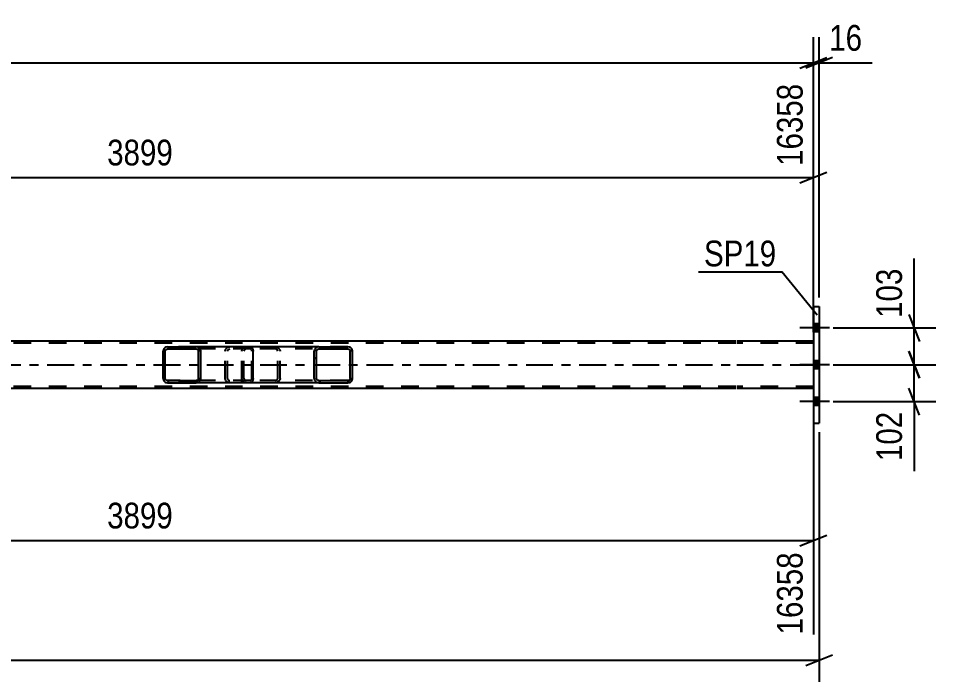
# Model space of a CAD drawing. Header units: millimetres. Extents: x 0 to 841, y 0 to 594.
# Drawn here: x 588.6 to 690.7, y 222.7 to 296.5 of the extents above; entities that cross this region are included whole.
import ezdxf

# ---------------------------------------------------------------- set-up
doc = ezdxf.new("R2010")
doc.units = ezdxf.units.MM
doc.linetypes.add('DXK_LINE_DOT2', pattern=[3.9198, 1.9599, -1.9599])
doc.linetypes.add('DXK_LINE_DOT3', pattern=[5.9187, 2.979, -0.9799, 0.9799, -0.9799])
doc.styles.add('Arial Narrow', font='ARIALN.TTF', dxfattribs={"height": 0.2})

# ---------------------------------------------------------------- blocks, each defined once
blk = doc.blocks.new('Bolt-318894736-2810 - 2738')
at = {"linetype": 'Continuous'}
for points in [[(677.71, 261.64), (677.71, 262.52), (677.07, 262.52), (677.07, 261.64)], [(677.71, 261.64), (677.71, 262.52), (677.07, 262.52), (677.07, 261.64)], [(677.71, 261.64), (677.71, 262.52), (677.07, 262.52), (677.07, 261.64)], [(677.71, 257.54), (677.71, 258.42), (677.07, 258.42), (677.07, 257.54)], [(677.71, 257.54), (677.71, 258.42), (677.07, 258.42), (677.07, 257.54)], [(677.71, 253.44), (677.71, 254.32), (677.07, 254.32), (677.07, 253.44)], [(677.71, 253.44), (677.71, 254.32), (677.07, 254.32), (677.07, 253.44)], [(677.71, 253.44), (677.71, 254.32), (677.07, 254.32), (677.07, 253.44)]]:
    blk.add_hatch(color=1, dxfattribs=at).paths.add_polyline_path(points)
at = {"color": 1, "linetype": 'Continuous'}
for p, q in [((677.71, 262.52), (677.07, 262.52)), ((677.71, 262.52), (677.07, 262.52)), ((677.71, 262.52), (677.07, 262.52)), ((678.87, 262.08), (675.55, 262.08)), ((678.87, 262.08), (675.55, 262.08)), ((678.87, 262.08), (675.55, 262.08)), ((677.71, 261.64), (677.07, 261.64)), ((677.71, 261.64), (677.07, 261.64)), ((677.71, 261.64), (677.07, 261.64)), ((677.71, 258.42), (677.07, 258.42)), ((677.71, 258.42), (677.07, 258.42)), ((678.87, 257.98), (675.55, 257.98)), ((678.87, 257.98), (675.55, 257.98)), ((677.71, 257.54), (677.07, 257.54)), ((677.71, 257.54), (677.07, 257.54)), ((677.71, 254.32), (677.07, 254.32)), ((677.71, 254.32), (677.07, 254.32)), ((677.71, 254.32), (677.07, 254.32)), ((678.87, 253.88), (675.55, 253.88)), ((678.87, 253.88), (675.55, 253.88)), ((678.87, 253.88), (675.55, 253.88)), ((677.71, 253.44), (677.07, 253.44)), ((677.71, 253.44), (677.07, 253.44)), ((677.71, 253.44), (677.07, 253.44))]:
    blk.add_line(p, q, dxfattribs=at)
blk = doc.blocks.new('Part-318894736-2940 - 2738')
at = {"linetype": 'Continuous'}
h = blk.add_hatch(dxfattribs=at)
h.set_pattern_fill('', scale=0.7, style=0, pattern_type=0)
h.set_pattern_definition([(45, (625.7522, 259.6793), (-1.57154, 1.57154), [])])
h.paths.add_polyline_path([(625.79, 259.5), (625.75, 259.68), (625.64, 259.84), (625.48, 259.94), (625.28, 259.98), (622.05, 259.98), (621.85, 259.94), (621.68, 259.84), (621.57, 259.68), (621.53, 259.5), (621.53, 256.46), (621.57, 256.27), (621.68, 256.12), (621.85, 256.01), (622.05, 255.98), (625.28, 255.98), (625.48, 256.01), (625.64, 256.12), (625.75, 256.27), (625.79, 256.46)])
h.paths.add_polyline_path([(625.52, 256.36), (625.46, 256.29), (625.38, 256.23), (625.28, 256.22), (622.05, 256.22), (621.95, 256.23), (621.86, 256.29), (621.81, 256.36), (621.79, 256.46), (621.79, 259.5), (621.81, 259.59), (621.86, 259.67), (621.95, 259.72), (622.05, 259.74), (625.28, 259.74), (625.38, 259.72), (625.46, 259.67), (625.52, 259.59), (625.54, 259.5), (625.54, 256.46)])
at = {"color": 7, "linetype": 'DXK_LINE_DOT2'}
for p, q in [((613.47, 259.5), (613.51, 259.68)), ((613.47, 256.46), (613.47, 259.5)), ((613.74, 259.59), (613.72, 259.5)), ((613.72, 256.46), (613.72, 259.5)), ((613.8, 259.67), (613.74, 259.59)), ((613.78, 259.94), (613.98, 259.98)), ((613.88, 259.72), (613.8, 259.67)), ((613.98, 259.74), (613.88, 259.72)), ((614.46, 259.98), (613.98, 259.98)), ((625.28, 259.74), (613.98, 259.74)), ((617.21, 259.98), (617.41, 259.94)), ((617.31, 259.72), (617.21, 259.74)), ((617.4, 259.67), (617.31, 259.72)), ((617.45, 259.59), (617.4, 259.67)), ((617.47, 259.5), (617.45, 259.59)), ((617.47, 256.46), (617.47, 259.5)), ((617.69, 259.68), (617.73, 259.5)), ((617.73, 256.46), (617.73, 259.5)), ((625.28, 259.98), (622.05, 259.98)), ((613.51, 256.27), (613.47, 256.46)), ((613.72, 256.46), (613.74, 256.36)), ((613.74, 256.36), (613.8, 256.29)), ((613.8, 256.29), (613.88, 256.23)), ((613.88, 256.23), (613.98, 256.22)), ((625.28, 256.22), (613.98, 256.22)), ((617.21, 256.22), (617.31, 256.23)), ((617.31, 256.23), (617.4, 256.29)), ((617.4, 256.29), (617.45, 256.36)), ((617.45, 256.36), (617.47, 256.46)), ((617.73, 256.46), (617.69, 256.27)), ((613.98, 255.98), (613.78, 256.01)), ((614.46, 255.98), (613.98, 255.98)), ((617.41, 256.01), (617.21, 255.98)), ((622.05, 255.98), (625.28, 255.98))]:
    blk.add_line(p, q, dxfattribs=at)
at = {"color": 2, "linetype": 'Continuous'}
for p, q in [((622.05, 259.98), (614.46, 259.98)), ((621.57, 259.68), (621.53, 259.5)), ((621.53, 256.46), (621.53, 259.5)), ((621.79, 259.5), (621.81, 259.59)), ((621.79, 256.46), (621.79, 259.5)), ((621.81, 259.59), (621.86, 259.67)), ((622.05, 259.98), (621.85, 259.94)), ((621.86, 259.67), (621.95, 259.72)), ((621.95, 259.72), (622.05, 259.74)), ((622.05, 259.98), (625.28, 259.98)), ((622.05, 259.74), (625.28, 259.74)), ((625.48, 259.94), (625.28, 259.98)), ((625.28, 259.74), (625.38, 259.72)), ((625.38, 259.72), (625.46, 259.67)), ((625.46, 259.67), (625.52, 259.59)), ((625.52, 259.59), (625.54, 259.5)), ((625.54, 256.46), (625.54, 259.5)), ((625.79, 259.5), (625.75, 259.68)), ((625.79, 256.46), (625.79, 259.5)), ((621.53, 256.46), (621.57, 256.27)), ((621.81, 256.36), (621.79, 256.46)), ((621.86, 256.29), (621.81, 256.36)), ((621.95, 256.23), (621.86, 256.29)), ((622.05, 256.22), (621.95, 256.23)), ((622.05, 256.22), (625.28, 256.22)), ((625.38, 256.23), (625.28, 256.22)), ((625.46, 256.29), (625.38, 256.23)), ((625.52, 256.36), (625.46, 256.29)), ((625.54, 256.46), (625.52, 256.36)), ((625.75, 256.27), (625.79, 256.46)), ((622.05, 255.98), (614.46, 255.98)), ((621.85, 256.01), (622.05, 255.98)), ((622.05, 255.98), (625.28, 255.98)), ((625.28, 255.98), (625.48, 256.01))]:
    blk.add_line(p, q, dxfattribs=at)
at = {"color": 7, "linetype": 'DXK_LINE_DOT2'}
for centre, start, end in [((613.96, 259.47), 110.7583, 155.68), ((617.23, 259.47), 24.32, 69.2417), ((613.96, 256.48), 204.32, 249.2417), ((617.23, 256.48), 290.7583, 335.68)]:
    blk.add_arc(centre, 0.496, start, end, dxfattribs=at)
at = {"color": 2, "linetype": 'Continuous'}
for centre, start, end in [((622.03, 259.47), 110.7583, 155.68), ((625.3, 259.47), 24.32, 69.2417), ((622.03, 256.48), 204.32, 249.2417), ((625.3, 256.48), 290.7583, 335.68)]:
    blk.add_arc(centre, 0.496, start, end, dxfattribs=at)
blk = doc.blocks.new('Part-318894736-2862 - 2738')
at = {"color": 7, "linetype": 'DXK_LINE_DOT2'}
for p, q in [((668.45, 260.38), (94.66, 260.38)), ((677.07, 260.38), (668.55, 260.38)), ((677.07, 260.62), (677.07, 255.34)), ((668.45, 255.58), (94.66, 255.58)), ((677.07, 255.58), (668.55, 255.58))]:
    blk.add_line(p, q, dxfattribs=at)
at = {"color": 2, "linetype": 'Continuous'}
for p, q in [((668.45, 260.62), (532.45, 260.62)), ((677.07, 260.62), (668.55, 260.62)), ((668.45, 255.34), (532.45, 255.34)), ((677.07, 255.34), (668.55, 255.34))]:
    blk.add_line(p, q, dxfattribs=at)
at = {"color": 7, "linetype": 'DXK_LINE_DOT3'}
for p, q in [((94.66, 257.98), (668.45, 257.98)), ((668.55, 257.98), (677.07, 257.98))]:
    blk.add_line(p, q, dxfattribs=at)
blk = doc.blocks.new('Part-318894736-2916 - 2738')
at = {"color": 2, "linetype": 'Continuous'}
for p, q in [((677.07, 264.48), (677.71, 264.48)), ((677.07, 264.48), (677.07, 251.48)), ((677.71, 264.48), (677.71, 251.48)), ((677.07, 251.48), (677.71, 251.48))]:
    blk.add_line(p, q, dxfattribs=at)
blk = doc.blocks.new('Part-318894736-2969 - 2738')
at = {"linetype": 'Continuous'}
h = blk.add_hatch(dxfattribs=at)
h.set_pattern_fill('', scale=0.7, style=0, pattern_type=0)
h.set_pattern_definition([(45, (608.8684, 259.6793), (-1.57154, 1.57154), [])])
h.paths.add_polyline_path([(608.91, 259.5), (608.87, 259.68), (608.76, 259.84), (608.6, 259.94), (608.4, 259.98), (605.22, 259.98), (605.03, 259.94), (604.86, 259.84), (604.76, 259.68), (604.72, 259.5), (604.72, 256.46), (604.76, 256.27), (604.86, 256.12), (605.03, 256.01), (605.22, 255.98), (608.4, 255.98), (608.6, 256.01), (608.76, 256.12), (608.87, 256.27), (608.91, 256.46)])
h.paths.add_polyline_path([(608.64, 256.36), (608.58, 256.29), (608.5, 256.23), (608.4, 256.22), (605.22, 256.22), (605.12, 256.23), (605.04, 256.29), (604.99, 256.36), (604.97, 256.46), (604.97, 259.5), (604.99, 259.59), (605.04, 259.67), (605.12, 259.72), (605.22, 259.74), (608.4, 259.74), (608.5, 259.72), (608.58, 259.67), (608.64, 259.59), (608.66, 259.5), (608.66, 256.46)])
at = {"color": 2, "linetype": 'Continuous'}
for p, q in [((604.76, 259.68), (604.72, 259.5)), ((604.72, 256.46), (604.72, 259.5)), ((604.97, 259.5), (604.99, 259.59)), ((604.97, 256.46), (604.97, 259.5)), ((604.99, 259.59), (605.04, 259.67)), ((605.22, 259.98), (605.03, 259.94)), ((605.04, 259.67), (605.12, 259.72)), ((605.12, 259.72), (605.22, 259.74)), ((605.22, 259.98), (608.4, 259.98)), ((605.22, 259.74), (608.4, 259.74)), ((614.46, 259.98), (608.4, 259.98)), ((608.6, 259.94), (608.4, 259.98)), ((608.4, 259.74), (608.5, 259.72)), ((608.5, 259.72), (608.58, 259.67)), ((608.58, 259.67), (608.64, 259.59)), ((608.64, 259.59), (608.66, 259.5)), ((608.66, 256.46), (608.66, 259.5)), ((608.91, 259.5), (608.87, 259.68)), ((608.91, 256.46), (608.91, 259.5)), ((614.46, 259.98), (614.56, 259.94)), ((614.56, 259.94), (614.65, 259.84)), ((614.65, 259.84), (614.71, 259.68)), ((614.71, 259.68), (614.73, 259.5)), ((614.73, 256.46), (614.73, 259.5)), ((604.72, 256.46), (604.76, 256.27)), ((604.99, 256.36), (604.97, 256.46)), ((605.04, 256.29), (604.99, 256.36)), ((605.12, 256.23), (605.04, 256.29)), ((605.22, 256.22), (605.12, 256.23)), ((605.22, 256.22), (608.4, 256.22)), ((608.5, 256.23), (608.4, 256.22)), ((608.58, 256.29), (608.5, 256.23)), ((608.64, 256.36), (608.58, 256.29)), ((608.66, 256.46), (608.64, 256.36)), ((608.87, 256.27), (608.91, 256.46)), ((614.71, 256.27), (614.65, 256.12)), ((614.73, 256.46), (614.71, 256.27)), ((605.03, 256.01), (605.22, 255.98)), ((605.22, 255.98), (608.4, 255.98)), ((608.4, 255.98), (608.6, 256.01)), ((614.46, 255.98), (608.4, 255.98)), ((614.56, 256.01), (614.46, 255.98)), ((614.65, 256.12), (614.56, 256.01))]:
    blk.add_line(p, q, dxfattribs=at)
at = {"color": 7, "linetype": 'DXK_LINE_DOT2'}
for p, q in [((608.4, 259.98), (605.22, 259.98)), ((614.46, 259.74), (605.22, 259.74)), ((611.62, 259.5), (611.66, 259.68)), ((611.62, 256.46), (611.62, 259.5)), ((611.89, 259.59), (611.88, 259.5)), ((611.88, 256.46), (611.88, 259.5)), ((611.95, 259.67), (611.89, 259.59)), ((611.93, 259.94), (612.13, 259.98)), ((611.95, 259.67), (611.97, 259.68)), ((611.97, 259.68), (612.03, 259.72)), ((612.03, 259.72), (612.13, 259.74)), ((613.47, 259.74), (613.47, 259.98)), ((614.51, 259.72), (614.46, 259.74)), ((614.56, 259.67), (614.51, 259.72)), ((614.59, 259.59), (614.56, 259.67)), ((614.6, 259.5), (614.59, 259.59)), ((614.6, 256.46), (614.6, 259.5)), ((614.46, 256.22), (605.22, 256.22)), ((611.66, 256.27), (611.62, 256.46)), ((611.88, 256.46), (611.89, 256.36)), ((611.89, 256.36), (611.95, 256.29)), ((611.95, 256.29), (611.97, 256.27)), ((611.97, 256.27), (612.03, 256.23)), ((612.03, 256.23), (612.13, 256.22)), ((613.47, 255.98), (613.47, 256.22)), ((614.46, 256.22), (614.51, 256.23)), ((614.51, 256.23), (614.56, 256.29)), ((614.56, 256.29), (614.59, 256.36)), ((614.59, 256.36), (614.6, 256.46)), ((608.4, 255.98), (605.22, 255.98)), ((612.13, 255.98), (611.93, 256.01))]:
    blk.add_line(p, q, dxfattribs=at)
at = {"color": 2, "linetype": 'Continuous'}
for centre, start, end in [((605.21, 259.48), 111.1941, 156.1506), ((608.42, 259.48), 23.8494, 68.8059), ((605.21, 256.47), 203.8494, 248.8059), ((608.42, 256.47), 291.1941, 336.1506)]:
    blk.add_arc(centre, 0.492, start, end, dxfattribs=at)
at = {"color": 7, "linetype": 'DXK_LINE_DOT2'}
for centre, start, end in [((612.11, 259.48), 111.1941, 156.1506), ((612.11, 256.47), 203.8494, 248.8059)]:
    blk.add_arc(centre, 0.492, start, end, dxfattribs=at)
blk = doc.blocks.new('StraightDimension-318894736-3127 - 2738')
at = {"color": 7, "linetype": 'Continuous'}
for p, q in [((677.07, 254.34), (677.07, 227.98)), ((527.25, 245.93), (527.25, 227.98)), ((528.75, 239.02), (525.75, 237.82)), ((675.57, 237.82), (678.57, 239.02)), ((527.25, 238.42), (677.07, 238.42))]:
    blk.add_line(p, q, dxfattribs=at)
at = {"color": 0}
blk.add_wipeout([(606.42, 239.17), (606.42, 243.37), (597.9, 243.37), (597.9, 239.17)], dxfattribs=at)
at = {"color": 3, "style": 'Arial Narrow'}
blk.add_text('3899', height=2.863, dxfattribs=at).set_placement((598.5, 239.77))
at = {"color": 0, "linetype": 'Continuous'}
blk.add_wipeout([(676.47, 237.72), (672.27, 237.72), (672.27, 227.38), (676.47, 227.38)], dxfattribs=at)
at = {"color": 3, "linetype": 'Continuous', "style": 'Arial Narrow'}
blk.add_text('16358', height=2.863, rotation=90.0002, dxfattribs=at).set_placement((675.87, 227.98))
blk = doc.blocks.new('StraightDimension-318894736-3101 - 2738')
at = {"color": 7, "linetype": 'Continuous'}
for p, q in [((677.07, 265.48), (677.07, 294.42)), ((675.57, 290.97), (678.57, 292.17)), ((86.04, 291.57), (677.07, 291.57))]:
    blk.add_line(p, q, dxfattribs=at)
blk = doc.blocks.new('StraightDimension-318894736-3030 - 2738')
at = {"color": 7, "linetype": 'Continuous'}
for p, q in [((677.71, 250.48), (677.71, 222.72)), ((676.21, 224.52), (679.21, 225.72)), ((85.4, 225.12), (677.71, 225.12))]:
    blk.add_line(p, q, dxfattribs=at)
blk = doc.blocks.new('StraightDimension-318894736-3053 - 2738')
at = {"color": 7, "linetype": 'Continuous'}
for p, q in [((527.25, 270.02), (527.25, 289.25)), ((677.07, 261.62), (677.07, 289.25)), ((528.75, 279.41), (525.75, 278.21)), ((527.25, 278.81), (677.07, 278.81)), ((675.57, 278.21), (678.57, 279.41))]:
    blk.add_line(p, q, dxfattribs=at)
at = {"color": 0}
blk.add_wipeout([(606.42, 279.56), (606.42, 283.76), (597.9, 283.76), (597.9, 279.56)], dxfattribs=at)
at = {"color": 3, "style": 'Arial Narrow'}
blk.add_text('3899', height=2.863, dxfattribs=at).set_placement((598.5, 280.16))
at = {"color": 0, "linetype": 'Continuous'}
blk.add_wipeout([(676.47, 289.85), (672.27, 289.85), (672.27, 279.51), (676.47, 279.51)], dxfattribs=at)
at = {"color": 3, "linetype": 'Continuous', "style": 'Arial Narrow'}
blk.add_text('16358', height=2.863, rotation=90.0002, dxfattribs=at).set_placement((675.87, 280.11))
blk = doc.blocks.new('StraightDimension-318894736-3111 - 2738')
at = {"color": 7, "linetype": 'Continuous'}
for p, q in [((677.07, 265.48), (677.07, 294.42)), ((677.71, 265.48), (677.71, 294.42)), ((675.57, 290.97), (678.57, 292.17)), ((679.21, 292.17), (676.21, 290.97)), ((677.07, 291.57), (677.71, 291.57)), ((677.71, 291.57), (683.61, 291.57)), ((677.71, 291.57), (683.61, 291.57))]:
    blk.add_line(p, q, dxfattribs=at)
at = {"color": 0}
blk.add_wipeout([(683.09, 292.32), (683.09, 296.52), (678.23, 296.52), (678.23, 292.32)], dxfattribs=at)
at = {"color": 3, "style": 'Arial Narrow'}
blk.add_text('16', height=2.863, dxfattribs=at).set_placement((678.83, 292.92))
blk = doc.blocks.new('StraightDimension-318894736-15254 - 2738')
at = {"color": 7, "linetype": 'Continuous'}
for p, q in [((688.27, 262.08), (688.27, 269.81)), ((688.27, 262.08), (688.27, 269.81)), ((687.67, 263.58), (688.87, 260.58)), ((679.27, 262.08), (690.67, 262.08)), ((688.27, 257.98), (688.27, 262.08)), ((688.87, 256.48), (687.67, 259.48)), ((679.27, 257.98), (690.67, 257.98))]:
    blk.add_line(p, q, dxfattribs=at)
at = {"color": 0}
blk.add_wipeout([(687.52, 269.29), (683.32, 269.29), (683.32, 262.6), (687.52, 262.6)], dxfattribs=at)
at = {"color": 3, "style": 'Arial Narrow'}
blk.add_text('103', height=2.863, rotation=90.0002, dxfattribs=at).set_placement((686.92, 263.2))
blk = doc.blocks.new('StraightDimension-318894736-15255 - 2738')
at = {"color": 7, "linetype": 'Continuous'}
for p, q in [((687.67, 259.48), (688.87, 256.48)), ((679.27, 257.98), (690.67, 257.98)), ((688.27, 253.88), (688.27, 257.98)), ((688.87, 252.38), (687.67, 255.38)), ((679.27, 253.88), (690.67, 253.88)), ((688.27, 253.88), (688.27, 246.14)), ((688.27, 253.88), (688.27, 246.14))]:
    blk.add_line(p, q, dxfattribs=at)
at = {"color": 0}
blk.add_wipeout([(687.52, 253.35), (683.32, 253.35), (683.32, 246.67), (687.52, 246.67)], dxfattribs=at)
at = {"color": 3, "style": 'Arial Narrow'}
blk.add_text('102', height=2.863, rotation=90.0002, dxfattribs=at).set_placement((686.92, 247.27))
blk = doc.blocks.new('Mark-318894736-2912 - 2738')
at = {"color": 30, "linetype": 'Continuous'}
for p in [(664.3, 268.33), (677.47, 263.51)]:
    blk.add_line(p, (673.54, 268.33), dxfattribs=at)
at = {"color": 0}
blk.add_wipeout([(672.94, 268.93), (672.94, 271.93), (664.9, 271.93), (664.9, 268.93)], dxfattribs=at)
blk.add_wipeout([(672.94, 268.93), (672.94, 271.93), (664.9, 271.93), (664.9, 268.93)], dxfattribs=at)
at = {"color": 3, "style": 'Arial Narrow'}
blk.add_text('SP19', height=2.863, dxfattribs=at).set_placement((664.9, 268.93))

msp = doc.modelspace()

# ---------------------------------------------------------------- block references
for name in ['Part-318894736-2916 - 2738', 'Bolt-318894736-2810 - 2738', 'Part-318894736-2862 - 2738', 'Part-318894736-2969 - 2738', 'Part-318894736-2940 - 2738']:
    msp.add_blockref(name, (0, 0))

# ---------------------------------------------------------------- next in the draw order: block references
for name in ['StraightDimension-318894736-3101 - 2738', 'StraightDimension-318894736-3127 - 2738']:
    msp.add_blockref(name, (0, 0))

# ---------------------------------------------------------------- next in the draw order: block references
for name in ['StraightDimension-318894736-3053 - 2738', 'StraightDimension-318894736-3030 - 2738']:
    msp.add_blockref(name, (0, 0))

# ---------------------------------------------------------------- next in the draw order: block references
msp.add_blockref('StraightDimension-318894736-3111 - 2738', (0, 0))

# ---------------------------------------------------------------- next in the draw order: block references
for name in ['Mark-318894736-2912 - 2738', 'StraightDimension-318894736-15254 - 2738']:
    msp.add_blockref(name, (0, 0))

# ---------------------------------------------------------------- next in the draw order: block references
msp.add_blockref('StraightDimension-318894736-15255 - 2738', (0, 0))

doc.saveas('drawing.dxf')
